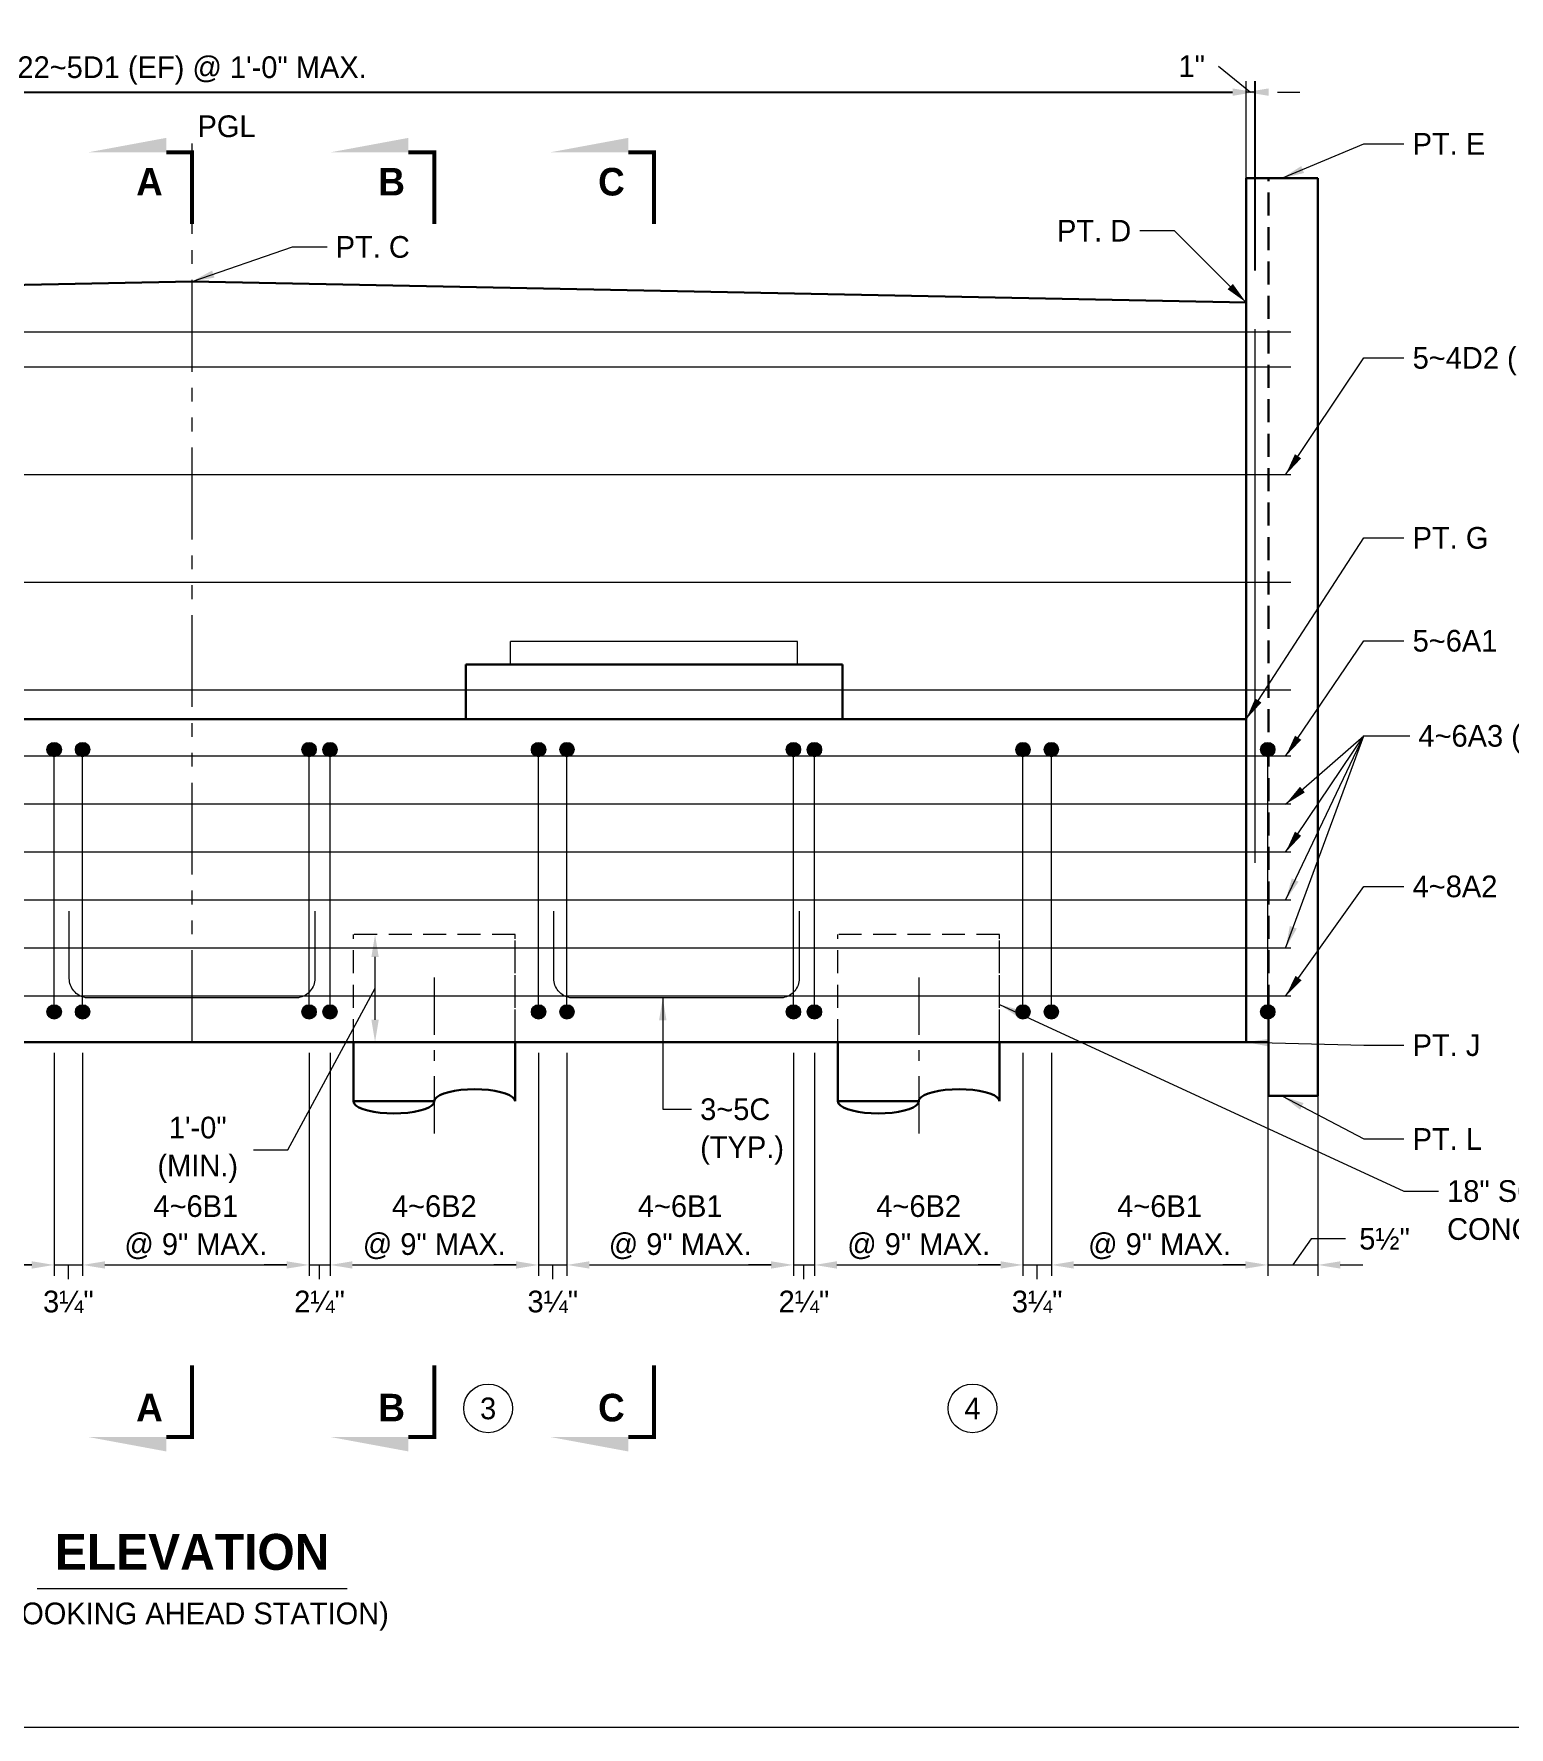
# Model space of a CAD drawing. Extents: x -1 to 861, y -26 to 2.
# Drawn here: x 672.34 to 686.04, y -25.67 to -9.93 of the extents above; entities that cross this region are included whole.
import ezdxf
from ezdxf.enums import TextEntityAlignment as Align

# ---------------------------------------------------------------- set-up
doc = ezdxf.new("R2010")
doc.units = 21
doc.header["$MEASUREMENT"] = 0
for name, pattern in [('DGN2', [0.12, 0.08, -0.04]), ('DGN4', [0.336, 0.2, -0.053, 0.03, -0.053]), ('DGN6', [0.584, 0.32, -0.056, 0.048, -0.056, 0.048, -0.056])]:
    doc.linetypes.add(name, pattern=pattern)
for name, color, linetype, lineweight in [('BaseLineSurveyPGL', 1, 'DGN6', 9), ('BearingPadMisc', 5, 'Continuous', 15), ('Border', 7, 'Continuous', 15), ('CL_Minor', 7, 'DGN4', 9), ('Dimension', 7, 'Continuous', 9), ('Leader', 7, 'Continuous', 9), ('PileConc', 3, 'Continuous', 30), ('PileConc_h', 3, 'DGN2', 20), ('Rebar', 2, 'Continuous', 15), ('SubStrConc', 3, 'Continuous', 30), ('SubStrConc2', 3, 'Continuous', 30), ('SubStrConc2_h', 3, 'DGN2', 30), ('Symbols', 7, 'Continuous', 15), ('TextStructures', 7, 'Continuous', 9)]:
    doc.layers.add(name, color=color, linetype=linetype, lineweight=lineweight)
doc.styles.add('FDOT Bold (Large)', font='FDOTBold.ttf')
doc.styles.add('FDOT Structures', font='FDOT.ttf')
doc.styles.add('FDOT Structures Annotation', font='FDOT.ttf')
doc.styles.add('FDOT Structures Views_SectionArrow', font='FDOTBold.ttf')
doc.dimstyles.new('FDOT Structures Note-Arrow 3-8', dxfattribs={"dimtxt": 0.2016, "dimasz": 0.208267, "dimexe": 0.1008, "dimexo": 0.1008, "dimgap": 0.1008, "dimtad": 1, "dimdec": 3, "dimlfac": 12, "dimzin": 15, "dimlunit": 4, "dimtxsty": 'FDOT Structures Annotation', "dimcen": 2.5, "dimclrd": 256, "dimclre": 256, "dimclrt": 256, "dimazin": 3, "dimtfac": 0.7, "dimtmove": 0, "dimatfit": 1, "dimtfill": 1, "dimfrac": 1, "dimlwd": -1, "dimlwe": -1})

# ---------------------------------------------------------------- blocks, each defined once
blk = doc.blocks.new('_CLOSEDFILLED')
at = {"layer": 'Dimension'}
blk.add_solid([(-1, 0.164), (0, 0), (-1, -0.164)], dxfattribs=at)
blk = doc.blocks.new('*D344')
at = {"layer": 'Dimension'}
for p, q in [((670.589, -19.402), (670.589, -21.472)), ((672.526, -19.402), (672.526, -21.472)), ((670.797, -21.372), (672.318, -21.372))]:
    blk.add_line(p, q, dxfattribs=at)
at = {"layer": 'Dimension', "xscale": 0.20826666666666666, "yscale": 0.20826666666666666, "rotation": 180}
blk.add_blockref('_CLOSEDFILLED', (670.589, -21.372), dxfattribs=at)
at = {"layer": 'Dimension', "xscale": 0.20826666666666666, "yscale": 0.20826666666666666}
blk.add_blockref('_CLOSEDFILLED', (672.526, -21.372), dxfattribs=at)
blk = doc.blocks.new('*D345')
at = {"layer": 'Dimension'}
for p, q in [((672.526, -19.402), (672.526, -21.472)), ((672.79, -19.402), (672.79, -21.472)), ((672.318, -21.372), (672.109, -21.372)), ((672.526, -21.372), (672.79, -21.372)), ((672.998, -21.372), (673.206, -21.372))]:
    blk.add_line(p, q, dxfattribs=at)
at = {"layer": 'Dimension', "xscale": 0.20826666666666666, "yscale": 0.20826666666666666}
blk.add_blockref('_CLOSEDFILLED', (672.526, -21.372), dxfattribs=at)
at = {"layer": 'Dimension', "xscale": 0.20826666666666666, "yscale": 0.20826666666666666, "rotation": 180}
blk.add_blockref('_CLOSEDFILLED', (672.79, -21.372), dxfattribs=at)
blk = doc.blocks.new('*D346')
at = {"layer": 'Dimension'}
for p, q in [((672.79, -19.402), (672.79, -21.472)), ((674.894, -19.402), (674.894, -21.472)), ((672.998, -21.372), (674.686, -21.372))]:
    blk.add_line(p, q, dxfattribs=at)
at = {"layer": 'Dimension', "xscale": 0.20826666666666666, "yscale": 0.20826666666666666, "rotation": 180}
blk.add_blockref('_CLOSEDFILLED', (672.79, -21.372), dxfattribs=at)
at = {"layer": 'Dimension', "xscale": 0.20826666666666666, "yscale": 0.20826666666666666}
blk.add_blockref('_CLOSEDFILLED', (674.894, -21.372), dxfattribs=at)
blk = doc.blocks.new('*D347')
at = {"layer": 'Dimension'}
for p, q in [((674.894, -19.402), (674.894, -21.472)), ((675.089, -19.402), (675.089, -21.472)), ((674.686, -21.372), (674.477, -21.372)), ((674.894, -21.372), (675.089, -21.372)), ((675.297, -21.372), (675.505, -21.372))]:
    blk.add_line(p, q, dxfattribs=at)
at = {"layer": 'Dimension', "xscale": 0.20826666666666666, "yscale": 0.20826666666666666}
blk.add_blockref('_CLOSEDFILLED', (674.894, -21.372), dxfattribs=at)
at = {"layer": 'Dimension', "xscale": 0.20826666666666666, "yscale": 0.20826666666666666, "rotation": 180}
blk.add_blockref('_CLOSEDFILLED', (675.089, -21.372), dxfattribs=at)
blk = doc.blocks.new('*D348')
at = {"layer": 'Dimension'}
for p, q in [((675.089, -19.402), (675.089, -21.472)), ((677.026, -19.402), (677.026, -21.472)), ((675.297, -21.372), (676.818, -21.372))]:
    blk.add_line(p, q, dxfattribs=at)
at = {"layer": 'Dimension', "xscale": 0.20826666666666666, "yscale": 0.20826666666666666, "rotation": 180}
blk.add_blockref('_CLOSEDFILLED', (675.089, -21.372), dxfattribs=at)
at = {"layer": 'Dimension', "xscale": 0.20826666666666666, "yscale": 0.20826666666666666}
blk.add_blockref('_CLOSEDFILLED', (677.026, -21.372), dxfattribs=at)
blk = doc.blocks.new('*D349')
at = {"layer": 'Dimension'}
for p, q in [((677.026, -19.402), (677.026, -21.472)), ((677.29, -19.402), (677.29, -21.472)), ((676.818, -21.372), (676.609, -21.372)), ((677.026, -21.372), (677.29, -21.372)), ((677.498, -21.372), (677.706, -21.372))]:
    blk.add_line(p, q, dxfattribs=at)
at = {"layer": 'Dimension', "xscale": 0.20826666666666666, "yscale": 0.20826666666666666}
blk.add_blockref('_CLOSEDFILLED', (677.026, -21.372), dxfattribs=at)
at = {"layer": 'Dimension', "xscale": 0.20826666666666666, "yscale": 0.20826666666666666, "rotation": 180}
blk.add_blockref('_CLOSEDFILLED', (677.29, -21.372), dxfattribs=at)
blk = doc.blocks.new('*D350')
at = {"layer": 'Dimension'}
for p, q in [((677.29, -19.402), (677.29, -21.472)), ((679.394, -19.402), (679.394, -21.472)), ((677.498, -21.372), (679.186, -21.372))]:
    blk.add_line(p, q, dxfattribs=at)
at = {"layer": 'Dimension', "xscale": 0.20826666666666666, "yscale": 0.20826666666666666, "rotation": 180}
blk.add_blockref('_CLOSEDFILLED', (677.29, -21.372), dxfattribs=at)
at = {"layer": 'Dimension', "xscale": 0.20826666666666666, "yscale": 0.20826666666666666}
blk.add_blockref('_CLOSEDFILLED', (679.394, -21.372), dxfattribs=at)
blk = doc.blocks.new('*D351')
at = {"layer": 'Dimension'}
for p, q in [((679.394, -19.402), (679.394, -21.472)), ((679.589, -19.402), (679.589, -21.472)), ((679.186, -21.372), (678.977, -21.372)), ((679.394, -21.372), (679.589, -21.372)), ((679.797, -21.372), (680.005, -21.372))]:
    blk.add_line(p, q, dxfattribs=at)
at = {"layer": 'Dimension', "xscale": 0.20826666666666666, "yscale": 0.20826666666666666}
blk.add_blockref('_CLOSEDFILLED', (679.394, -21.372), dxfattribs=at)
at = {"layer": 'Dimension', "xscale": 0.20826666666666666, "yscale": 0.20826666666666666, "rotation": 180}
blk.add_blockref('_CLOSEDFILLED', (679.589, -21.372), dxfattribs=at)
blk = doc.blocks.new('*D352')
at = {"layer": 'Dimension'}
for p, q in [((679.589, -19.402), (679.589, -21.472)), ((681.526, -19.402), (681.526, -21.472)), ((679.797, -21.372), (681.318, -21.372))]:
    blk.add_line(p, q, dxfattribs=at)
at = {"layer": 'Dimension', "xscale": 0.20826666666666666, "yscale": 0.20826666666666666, "rotation": 180}
blk.add_blockref('_CLOSEDFILLED', (679.589, -21.372), dxfattribs=at)
at = {"layer": 'Dimension', "xscale": 0.20826666666666666, "yscale": 0.20826666666666666}
blk.add_blockref('_CLOSEDFILLED', (681.526, -21.372), dxfattribs=at)
blk = doc.blocks.new('*D353')
at = {"layer": 'Dimension'}
for p, q in [((681.526, -19.402), (681.526, -21.472)), ((681.79, -19.402), (681.79, -21.472)), ((681.318, -21.372), (681.109, -21.372)), ((681.526, -21.372), (681.79, -21.372)), ((681.998, -21.372), (682.206, -21.372))]:
    blk.add_line(p, q, dxfattribs=at)
at = {"layer": 'Dimension', "xscale": 0.20826666666666666, "yscale": 0.20826666666666666}
blk.add_blockref('_CLOSEDFILLED', (681.526, -21.372), dxfattribs=at)
at = {"layer": 'Dimension', "xscale": 0.20826666666666666, "yscale": 0.20826666666666666, "rotation": 180}
blk.add_blockref('_CLOSEDFILLED', (681.79, -21.372), dxfattribs=at)
blk = doc.blocks.new('*D354')
at = {"layer": 'Dimension'}
for p, q in [((681.79, -19.402), (681.79, -21.472)), ((683.8, -19.402), (683.8, -21.472)), ((681.998, -21.372), (683.592, -21.372))]:
    blk.add_line(p, q, dxfattribs=at)
at = {"layer": 'Dimension', "xscale": 0.20826666666666666, "yscale": 0.20826666666666666, "rotation": 180}
blk.add_blockref('_CLOSEDFILLED', (681.79, -21.372), dxfattribs=at)
at = {"layer": 'Dimension', "xscale": 0.20826666666666666, "yscale": 0.20826666666666666}
blk.add_blockref('_CLOSEDFILLED', (683.8, -21.372), dxfattribs=at)
blk = doc.blocks.new('*D355')
at = {"layer": 'Dimension'}
for p, q in [((683.8, -19.402), (683.8, -21.472)), ((684.266, -19.402), (684.266, -21.472)), ((683.592, -21.372), (683.384, -21.372)), ((683.8, -21.372), (684.266, -21.372)), ((684.474, -21.372), (684.682, -21.372))]:
    blk.add_line(p, q, dxfattribs=at)
at = {"layer": 'Dimension', "xscale": 0.20826666666666666, "yscale": 0.20826666666666666}
blk.add_blockref('_CLOSEDFILLED', (683.8, -21.372), dxfattribs=at)
at = {"layer": 'Dimension', "xscale": 0.20826666666666666, "yscale": 0.20826666666666666, "rotation": 180}
blk.add_blockref('_CLOSEDFILLED', (684.266, -21.372), dxfattribs=at)
blk = doc.blocks.new('*D358')
at = {"layer": 'Dimension'}
for p, q in [((683.599, -12.132), (683.599, -10.373)), ((683.682, -12.132), (683.682, -10.373)), ((683.391, -10.474), (683.182, -10.474)), ((683.682, -10.474), (683.599, -10.474)), ((683.891, -10.474), (684.099, -10.474))]:
    blk.add_line(p, q, dxfattribs=at)
at = {"layer": 'Dimension', "xscale": 0.20826666666666666, "yscale": 0.20826666666666666}
blk.add_blockref('_CLOSEDFILLED', (683.682, -10.474), dxfattribs=at)
at = {"layer": 'Dimension', "xscale": 0.20826666666666666, "yscale": 0.20826666666666666, "rotation": 180}
blk.add_blockref('_CLOSEDFILLED', (683.599, -10.474), dxfattribs=at)
blk = doc.blocks.new('*D359')
at = {"layer": 'Dimension'}
blk.add_line((675.507, -19.093), (675.507, -18.51), dxfattribs=at)
at = {"layer": 'Dimension', "xscale": 0.20826666666666666, "yscale": 0.20826666666666666}
for p, rotation in [((675.507, -18.302), 90), ((675.507, -19.302), -90.00000000000001)]:
    blk.add_blockref('_CLOSEDFILLED', p, dxfattribs=dict(at, rotation=rotation))

msp = doc.modelspace()

# ---------------------------------------------------------------- hatches: boundary and pattern name
at = {"layer": 'Rebar'}
h = msp.add_hatch(color=256, dxfattribs=at)
h.dxf.hatch_style = 1
edge = h.paths.add_edge_path()
edge.add_arc((672.526011, -16.582821), 0.066667, 0, 360)
h = msp.add_hatch(color=256, dxfattribs=at)
h.dxf.hatch_style = 1
edge = h.paths.add_edge_path()
edge.add_arc((672.78985, -16.582583), 0.066667, 0, 360)
h = msp.add_hatch(color=256, dxfattribs=at)
h.dxf.hatch_style = 1
edge = h.paths.add_edge_path()
edge.add_arc((674.894017, -16.582583), 0.066667, 0, 360)
h = msp.add_hatch(color=256, dxfattribs=at)
h.dxf.hatch_style = 1
edge = h.paths.add_edge_path()
edge.add_arc((675.088511, -16.582821), 0.066667, 0, 360)
h = msp.add_hatch(color=256, dxfattribs=at)
h.dxf.hatch_style = 1
edge = h.paths.add_edge_path()
edge.add_arc((677.026011, -16.582821), 0.066667, 0, 360)
h = msp.add_hatch(color=256, dxfattribs=at)
h.dxf.hatch_style = 1
edge = h.paths.add_edge_path()
edge.add_arc((677.28985, -16.582583), 0.066667, 0, 360)
h = msp.add_hatch(color=256, dxfattribs=at)
h.dxf.hatch_style = 1
edge = h.paths.add_edge_path()
edge.add_arc((679.394017, -16.582583), 0.066667, 0, 360)
h = msp.add_hatch(color=256, dxfattribs=at)
h.dxf.hatch_style = 1
edge = h.paths.add_edge_path()
edge.add_arc((679.588511, -16.582821), 0.066667, 0, 360)
h = msp.add_hatch(color=256, dxfattribs=at)
h.dxf.hatch_style = 1
edge = h.paths.add_edge_path()
edge.add_arc((681.526011, -16.582821), 0.066667, 0, 360)
h = msp.add_hatch(color=256, dxfattribs=at)
h.dxf.hatch_style = 1
edge = h.paths.add_edge_path()
edge.add_arc((681.78985, -16.582583), 0.066667, 0, 360)
h = msp.add_hatch(color=256, dxfattribs=at)
h.dxf.hatch_style = 1
edge = h.paths.add_edge_path()
edge.add_arc((683.800267, -16.582583), 0.066667, 0, 360)
h = msp.add_hatch(color=256, dxfattribs=at)
h.dxf.hatch_style = 1
edge = h.paths.add_edge_path()
edge.add_arc((672.526011, -19.020321), 0.066667, 0, 360)
h = msp.add_hatch(color=256, dxfattribs=at)
h.dxf.hatch_style = 1
edge = h.paths.add_edge_path()
edge.add_arc((672.78985, -19.020321), 0.066667, 0, 360)
h = msp.add_hatch(color=256, dxfattribs=at)
h.dxf.hatch_style = 1
edge = h.paths.add_edge_path()
edge.add_arc((674.894017, -19.020321), 0.066667, 0, 360)
h = msp.add_hatch(color=256, dxfattribs=at)
h.dxf.hatch_style = 1
edge = h.paths.add_edge_path()
edge.add_arc((675.088511, -19.020321), 0.066667, 0, 360)
h = msp.add_hatch(color=256, dxfattribs=at)
h.dxf.hatch_style = 1
edge = h.paths.add_edge_path()
edge.add_arc((677.026011, -19.020321), 0.066667, 0, 360)
h = msp.add_hatch(color=256, dxfattribs=at)
h.dxf.hatch_style = 1
edge = h.paths.add_edge_path()
edge.add_arc((677.28985, -19.020321), 0.066667, 0, 360)
h = msp.add_hatch(color=256, dxfattribs=at)
h.dxf.hatch_style = 1
edge = h.paths.add_edge_path()
edge.add_arc((679.394017, -19.020321), 0.066667, 0, 360)
h = msp.add_hatch(color=256, dxfattribs=at)
h.dxf.hatch_style = 1
edge = h.paths.add_edge_path()
edge.add_arc((679.588511, -19.020321), 0.066667, 0, 360)
h = msp.add_hatch(color=256, dxfattribs=at)
h.dxf.hatch_style = 1
edge = h.paths.add_edge_path()
edge.add_arc((681.526011, -19.020321), 0.066667, 0, 360)
h = msp.add_hatch(color=256, dxfattribs=at)
h.dxf.hatch_style = 1
edge = h.paths.add_edge_path()
edge.add_arc((681.78985, -19.020321), 0.066667, 0, 360)
h = msp.add_hatch(color=256, dxfattribs=at)
h.dxf.hatch_style = 1
edge = h.paths.add_edge_path()
edge.add_arc((683.800267, -19.020321), 0.066667, 0, 360)

# ---------------------------------------------------------------- linework, layer by layer
at = {"layer": 'BaseLineSurveyPGL', "ltscale": 2.666667}
msp.add_line((673.807287, -19.301571), (673.807287, -10.95243), dxfattribs=at)
at = {"layer": 'BearingPadMisc'}
for points in [[(676.765634, -15.577775), (676.765617, -15.577775)], [(676.765617, -15.791316), (676.765617, -15.577775)], [(676.765634, -15.577775), (676.765617, -15.577775)], [(679.432301, -15.577775), (676.765634, -15.577775)], [(676.765634, -15.791316), (676.765634, -15.577775)], [(679.432301, -15.791316), (679.432301, -15.577775)]]:
    msp.add_lwpolyline(points, dxfattribs=at)
at = {"layer": 'CL_Minor', "ltscale": 2.666667}
for p, q in [((676.057286, -18.701571), (676.057286, -20.171571)), ((680.557286, -18.701571), (680.557286, -20.171571))]:
    msp.add_line(p, q, dxfattribs=at)
at = {"layer": 'Dimension'}
for points in [[(674.377911, -20.302115), (674.697911, -20.302115), (675.507286, -18.801571)], [(684.523042, -21.129651), (684.203042, -21.129651), (684.032961, -21.371571)], [(672.65793, -21.502611), (672.65793, -21.371571)], [(674.991264, -21.502611), (674.991264, -21.371571)], [(677.15793, -21.502611), (677.15793, -21.371571)], [(679.491264, -21.502611), (679.491264, -21.371571)], [(681.65793, -21.502611), (681.65793, -21.371571)]]:
    msp.add_lwpolyline(points, dxfattribs=at)
at = {"layer": 'Leader'}
for p, q in [((683.965591, -18.429776), (684.692322, -16.455314)), ((683.965591, -17.983779), (684.692322, -16.455314)), ((683.965591, -17.537783), (684.692322, -16.455314)), ((683.965591, -17.091786), (684.692322, -16.455314)), ((684.692322, -16.455314), (685.118989, -16.455314))]:
    msp.add_line(p, q, dxfattribs=at)
for points in [[(683.932286, -11.27422), (684.692322, -10.95422), (685.065656, -10.95422)], [(683.598938, -12.428263), (682.932271, -11.761597), (682.612271, -11.761597)], [(673.807287, -12.23243), (674.74062, -11.91243), (675.06062, -11.91243)], [(683.965598, -14.030738), (684.692322, -12.943217), (685.065656, -12.943217)], [(683.59899, -16.301571), (684.692322, -14.615613), (685.065656, -14.615613)], [(683.965594, -16.645789), (684.692322, -15.571791), (685.065656, -15.571791)], [(683.965592, -18.875773), (684.692322, -17.854257), (685.065656, -17.854257)], [(678.179921, -18.891398), (678.179921, -19.925171), (678.446588, -19.925171)], [(681.307302, -18.951571), (685.065656, -20.685411), (685.385656, -20.685411)], [(683.59899, -19.301571), (684.692322, -19.329366), (685.065656, -19.329366)], [(683.932286, -19.801571), (684.692322, -20.201571), (685.065656, -20.201571)]]:
    msp.add_lwpolyline(points, dxfattribs=at)
for points in [[(683.932286, -11.27422), (684.110764, -11.161413), (684.137703, -11.225395)], [(673.807287, -12.23243), (673.993038, -12.132049), (674.015553, -12.197719)], [(683.598938, -12.428263), (683.427126, -12.305541), (683.476215, -12.256452)], [(683.965598, -14.030738), (684.052451, -13.83829), (684.110172, -13.876861)], [(683.59899, -16.301571), (683.683184, -16.107945), (683.741431, -16.145717)], [(683.965594, -16.645789), (684.053561, -16.453848), (684.111058, -16.492753)], [(683.965591, -17.091786), (684.099396, -16.928458), (684.145134, -16.980683)], [(683.965591, -17.537783), (684.052859, -17.345523), (684.110497, -17.384219)], [(683.965591, -17.983779), (684.023672, -17.780786), (684.086368, -17.810595)], [(683.965591, -18.429776), (684.004954, -18.222338), (684.070103, -18.246318)], [(683.965592, -18.875773), (684.058039, -18.685948), (684.114606, -18.726192)], [(678.179921, -18.891398), (678.214632, -19.099665), (678.14521, -19.099665)], [(681.307302, -18.951571), (681.510955, -19.007296), (681.481874, -19.070333)], [(683.59899, -19.301571), (683.808071, -19.272164), (683.806307, -19.341564)], [(683.932286, -19.801571), (684.132753, -19.86785), (684.100421, -19.929284)]]:
    msp.add_solid(points, dxfattribs=at)
at = {"layer": 'PileConc'}
for points in [[(675.307272, -19.851571), (675.307272, -19.301571)], [(675.307302, -19.851571), (675.307302, -19.301571)], [(676.807302, -19.851571), (676.807302, -19.301571)], [(679.807272, -19.851571), (679.807272, -19.301571)], [(679.807302, -19.851571), (679.807302, -19.301571)], [(681.307302, -19.851571), (681.307302, -19.301571)], [(676.057286, -19.851571), (676.051589, -19.871107), (676.03467, -19.890049), (676.007045, -19.907822), (675.969551, -19.923886), (675.923329, -19.937753), (675.869782, -19.949001), (675.810539, -19.957289), (675.747398, -19.962364), (675.682278, -19.964074), (675.617159, -19.962364), (675.554018, -19.957289), (675.494775, -19.949001), (675.441228, -19.937753), (675.395006, -19.923886), (675.357512, -19.907822), (675.329886, -19.890049), (675.312968, -19.871107), (675.307271, -19.851571), (676.057286, -19.851571), (676.062983, -19.832035), (676.079902, -19.813093), (676.107528, -19.79532), (676.145021, -19.779256), (676.191244, -19.765389), (676.24479, -19.754141), (676.304034, -19.745854), (676.367175, -19.740778), (676.432294, -19.739069), (676.497413, -19.740778), (676.560554, -19.745854), (676.619798, -19.754141), (676.673344, -19.765389), (676.719567, -19.779256), (676.75706, -19.79532), (676.784686, -19.813093), (676.801604, -19.832035), (676.807302, -19.851571)], [(680.557286, -19.851571), (680.551589, -19.871107), (680.53467, -19.890049), (680.507045, -19.907822), (680.469551, -19.923886), (680.423329, -19.937753), (680.369782, -19.949001), (680.310539, -19.957289), (680.247398, -19.962364), (680.182278, -19.964074), (680.117159, -19.962364), (680.054018, -19.957289), (679.994775, -19.949001), (679.941228, -19.937753), (679.895006, -19.923886), (679.857512, -19.907822), (679.829886, -19.890049), (679.812968, -19.871107), (679.807271, -19.851571), (680.557286, -19.851571), (680.562983, -19.832035), (680.579902, -19.813093), (680.607528, -19.79532), (680.645021, -19.779256), (680.691244, -19.765389), (680.74479, -19.754141), (680.804034, -19.745854), (680.867175, -19.740778), (680.932294, -19.739069), (680.997413, -19.740778), (681.060554, -19.745854), (681.119798, -19.754141), (681.173344, -19.765389), (681.219567, -19.779256), (681.25706, -19.79532), (681.284686, -19.813093), (681.301604, -19.832035), (681.307302, -19.851571)]]:
    msp.add_lwpolyline(points, dxfattribs=at)
at = {"layer": 'PileConc_h', "ltscale": 2.666667}
for points in [[(676.807272, -18.301571), (675.307272, -18.301571)], [(675.307272, -19.301571), (675.307272, -18.301571)], [(676.807272, -18.301571), (675.307272, -18.301571)], [(675.307272, -19.301571), (675.307272, -18.301571)], [(675.307302, -19.301571), (675.307302, -18.301571)], [(676.807302, -18.301571), (675.307302, -18.301571)], [(676.807302, -18.301571), (675.307302, -18.301571)], [(675.307302, -19.301571), (675.307302, -18.301571)], [(676.807272, -19.301571), (676.807272, -18.301571)], [(676.807272, -19.851571), (676.807272, -18.301571)], [(676.807302, -19.301571), (676.807302, -18.301571)], [(676.807302, -19.301571), (676.807302, -18.301571)], [(681.307272, -18.301571), (679.807272, -18.301571)], [(679.807272, -19.301571), (679.807272, -18.301571)], [(681.307272, -18.301571), (679.807272, -18.301571)], [(679.807272, -19.301571), (679.807272, -18.301571)], [(679.807302, -19.301571), (679.807302, -18.301571)], [(681.307302, -18.301571), (679.807302, -18.301571)], [(681.307302, -18.301571), (679.807302, -18.301571)], [(679.807302, -19.301571), (679.807302, -18.301571)], [(681.307272, -19.301571), (681.307272, -18.301571)], [(681.307272, -19.851571), (681.307272, -18.301571)], [(681.307302, -19.301571), (681.307302, -18.301571)], [(681.307302, -19.301571), (681.307302, -18.301571)]]:
    msp.add_lwpolyline(points, dxfattribs=at)
at = {"layer": 'Rebar'}
for p, q in [((672.526011, -19.020321), (672.526011, -16.582821)), ((672.78985, -19.020321), (672.78985, -16.582583)), ((674.894017, -19.020321), (674.894017, -16.582583)), ((675.088511, -19.020321), (675.088511, -16.582821)), ((677.026011, -19.020321), (677.026011, -16.582821)), ((677.28985, -19.020321), (677.28985, -16.582583)), ((679.394017, -19.020321), (679.394017, -16.582583)), ((679.588511, -19.020321), (679.588511, -16.582821)), ((681.526011, -19.020321), (681.526011, -16.582821)), ((681.78985, -19.020321), (681.78985, -16.582583)), ((683.800267, -19.020321), (683.800267, -16.582583))]:
    msp.add_line(p, q, dxfattribs=at)
for points in [[(684.015598, -12.704096), (663.598931, -12.704096)], [(683.682266, -17.634904), (683.682266, -12.678006)], [(684.015598, -13.030738), (663.598931, -13.030738)], [(684.015598, -14.030738), (663.598931, -14.030738)], [(684.015598, -15.030738), (663.598931, -15.030738)], [(684.015598, -16.030738), (663.598931, -16.030738)], [(684.015594, -16.645789), (663.598928, -16.645789)], [(684.015591, -17.091786), (663.598924, -17.091786)], [(684.015591, -17.537783), (663.598924, -17.537783)], [(684.015591, -17.983779), (663.598924, -17.983779)], [(674.947902, -18.084106), (674.947902, -18.709106), (674.947209, -18.724994), (674.945133, -18.740761), (674.941691, -18.756287), (674.936909, -18.771454), (674.930823, -18.786146), (674.92348, -18.800252), (674.914936, -18.813665), (674.905254, -18.826281), (674.894511, -18.838006), (674.882786, -18.84875), (674.870169, -18.858431), (674.856757, -18.866976), (674.842651, -18.874319), (674.827958, -18.880405), (674.812791, -18.885187), (674.797265, -18.888629), (674.781498, -18.890705), (674.765611, -18.891398), (672.848944, -18.891398), (672.833056, -18.890705), (672.817289, -18.888629), (672.801763, -18.885187), (672.786596, -18.880405), (672.771904, -18.874319), (672.757798, -18.866976), (672.744385, -18.858431), (672.731769, -18.84875), (672.720044, -18.838006), (672.7093, -18.826281), (672.699619, -18.813665), (672.691074, -18.800252), (672.683731, -18.786146), (672.677645, -18.771454), (672.672863, -18.756287), (672.669421, -18.740761), (672.667345, -18.724994), (672.666652, -18.709106), (672.666652, -18.084106)], [(679.447902, -18.084106), (679.447902, -18.709106), (679.447209, -18.724994), (679.445133, -18.740761), (679.441691, -18.756287), (679.436909, -18.771454), (679.430823, -18.786146), (679.42348, -18.800252), (679.414936, -18.813665), (679.405254, -18.826281), (679.394511, -18.838006), (679.382786, -18.84875), (679.370169, -18.858431), (679.356757, -18.866976), (679.342651, -18.874319), (679.327958, -18.880405), (679.312791, -18.885187), (679.297265, -18.888629), (679.281498, -18.890705), (679.265611, -18.891398), (677.348944, -18.891398), (677.333056, -18.890705), (677.317289, -18.888629), (677.301763, -18.885187), (677.286596, -18.880405), (677.271904, -18.874319), (677.257798, -18.866976), (677.244385, -18.858431), (677.231769, -18.84875), (677.220044, -18.838006), (677.2093, -18.826281), (677.199619, -18.813665), (677.191074, -18.800252), (677.183731, -18.786146), (677.177645, -18.771454), (677.172863, -18.756287), (677.169421, -18.740761), (677.167345, -18.724994), (677.166652, -18.709106), (677.166652, -18.084106)], [(684.015591, -18.429776), (663.598924, -18.429776)], [(684.015592, -18.875773), (663.598925, -18.875773)]]:
    msp.add_lwpolyline(points, dxfattribs=at)
for centre in [(672.526011, -16.582821), (672.78985, -16.582583), (674.894017, -16.582583), (675.088511, -16.582821), (677.026011, -16.582821), (677.28985, -16.582583), (679.394017, -16.582583), (679.588511, -16.582821), (681.526011, -16.582821), (681.78985, -16.582583), (683.800267, -16.582583), (672.526011, -19.020321), (672.78985, -19.020321), (674.894017, -19.020321), (675.088511, -19.020321), (677.026011, -19.020321), (677.28985, -19.020321), (679.394017, -19.020321), (679.588511, -19.020321), (681.526011, -19.020321), (681.78985, -19.020321), (683.800267, -19.020321)]:
    msp.add_circle(centre, 0.066667, dxfattribs=at)
at = {"layer": 'SubStrConc'}
for points in [[(664.015656, -12.428262), (673.807272, -12.23243)], [(664.015656, -12.428262), (673.807251, -12.23243)], [(673.807272, -12.23243), (673.807251, -12.23243)], [(673.807251, -12.23243), (673.807261, -12.23243)], [(673.807272, -12.23243), (683.598938, -12.428263)], [(683.598938, -12.428263), (683.598938, -16.301571)], [(683.59899, -16.301571), (664.015656, -16.301571)], [(683.59899, -19.301571), (683.59899, -16.301571)], [(683.59899, -19.301571), (664.015656, -19.301571)]]:
    msp.add_lwpolyline(points, dxfattribs=at)
at = {"layer": 'SubStrConc2'}
for points in [[(683.59899, -11.27422), (683.598918, -11.27422)], [(683.598918, -12.428263), (683.598918, -11.27422)], [(683.59899, -11.27422), (683.598918, -11.27422)], [(683.59899, -19.301571), (683.59899, -11.27422)], [(684.265656, -11.27422), (683.59899, -11.27422)], [(684.265656, -19.801571), (684.265656, -11.27422)], [(676.34899, -15.791316), (676.348938, -15.791316)], [(676.348938, -16.301571), (676.348938, -15.791316)], [(676.34899, -15.791316), (676.348938, -15.791316)], [(679.84899, -15.791316), (676.34899, -15.791316)], [(676.34899, -16.301571), (676.34899, -15.791316)], [(679.84899, -16.301571), (679.84899, -15.791316)], [(679.84899, -16.301571), (676.34899, -16.301571)], [(683.807323, -19.301571), (683.59899, -19.301571)], [(683.807241, -19.801571), (683.807241, -19.301571)], [(683.807323, -19.801571), (683.807323, -19.301571)], [(683.807323, -19.801571), (683.807241, -19.801571)], [(683.807323, -19.801571), (683.807241, -19.801571)], [(684.265656, -19.801571), (683.807323, -19.801571)]]:
    msp.add_lwpolyline(points, dxfattribs=at)
at = {"layer": 'SubStrConc2_h', "ltscale": 2.666667}
for points in [[(683.807241, -19.301571), (683.807241, -11.27422)], [(683.807251, -19.301571), (683.807251, -11.27422)]]:
    msp.add_lwpolyline(points, dxfattribs=at)
at = {"layer": 'Symbols', "const_width": 0.037333}
for points in [[(673.807287, -22.304905), (673.807287, -22.971571), (673.567287, -22.971571)], [(676.057287, -22.304905), (676.057287, -22.971571), (675.817287, -22.971571)], [(678.098964, -22.304905), (678.098964, -22.971571), (677.858964, -22.971571)]]:
    msp.add_lwpolyline(points, dxfattribs=at)
at = {"layer": 'Symbols'}
for centre in [(676.557286, -22.704905), (681.057286, -22.704905)]:
    msp.add_circle(centre, 0.226667, dxfattribs=at)
for points in [[(673.567287, -22.971571), (672.847287, -22.971571), (673.567287, -23.104905)], [(675.817287, -22.971571), (675.097287, -22.971571), (675.817287, -23.104905)], [(677.858964, -22.971571), (677.138964, -22.971571), (677.858964, -23.104905)]]:
    msp.add_solid(points, dxfattribs=at)
at = {"layer": 'TextStructures'}
msp.add_line((672.367556, -24.37824), (675.247018, -24.37824), dxfattribs=at)

# ---------------------------------------------------------------- texts
at = {"layer": 'Dimension', "char_height": 0.2016, "attachment_point": 5, "line_spacing_factor": 1.05, "style": 'FDOT Structures Annotation', "bg_fill": 3, "box_fill_scale": 1.1, "bg_fill_color": 0}
for s, insert in [('3¼"', (672.65793, -21.714291)), ('2¼"', (674.991264, -21.714291)), ('3¼"', (677.15793, -21.714291)), ('2¼"', (679.491264, -21.714291)), ('3¼"', (681.65793, -21.714291))]:
    msp.add_mtext(s, dxfattribs=dict(at, insert=insert))
at = {"layer": 'TextStructures', "style": 'FDOT Structures'}
msp.add_text('PGL', height=0.2016, dxfattribs=at).set_placement((673.857687, -10.95243), align=Align.BOTTOM_LEFT)
for s, p in [('PT. E', (685.146296, -10.95422)), ('PT. C', (675.14126, -11.91243)), ('5~4D2 (EF)', (685.146296, -12.943217)), ('PT. G', (685.146296, -14.615613)), ('5~6A1', (685.146296, -15.571791)), ('4~6A3 (EF)', (685.199629, -16.455314)), ('4~8A2', (685.146296, -17.854257)), ('PT. J', (685.146296, -19.329366)), ('PT. L', (685.146296, -20.201571))]:
    msp.add_text(s, height=0.2016, dxfattribs=at).set_placement(p, align=Align.MIDDLE_LEFT)
msp.add_text('PT. D', height=0.2016, dxfattribs=at).set_placement((682.531631, -11.761597), align=Align.MIDDLE_RIGHT)
at = {"layer": 'TextStructures'}
for s, height, style, p in [('A', 0.256, 'FDOT Structures Views_SectionArrow', (673.411287, -22.697438)), ('B', 0.256, 'FDOT Structures Views_SectionArrow', (675.661287, -22.697438)), ('3', 0.2016, 'FDOT Structures', (676.557286, -22.704905)), ('C', 0.256, 'FDOT Structures Views_SectionArrow', (677.702964, -22.697438)), ('4', 0.2016, 'FDOT Structures', (681.057286, -22.704905))]:
    msp.add_text(s, height=height, dxfattribs=dict(at, style=style)).set_placement(p, align=Align.MIDDLE_CENTER)
for s, height, style, p in [('ELEVATION', 0.333344, 'FDOT Bold (Large)', (673.807287, -24.304905)), ('(LOOKING AHEAD STATION)', 0.2016, 'FDOT Structures', (673.807287, -24.77136))]:
    msp.add_text(s, height=height, dxfattribs=dict(at, style=style)).set_placement(p, align=Align.BOTTOM_CENTER)
at = {"layer": 'TextStructures', "char_height": 0.2016, "attachment_point": 1, "line_spacing_factor": 1.05, "style": 'FDOT Structures'}
for s, insert in [('3~5C\\P(TYP.)', (678.527228, -19.824371)), ('18" SQUARE PRESTRESSED\\PCONCRETE PILE (TYP.)', (685.466296, -20.584611))]:
    msp.add_mtext(s, dxfattribs=dict(at, insert=insert))

# ---------------------------------------------------------------- dimensions: what is measured, and where the dimension line sits
at = {"layer": 'Dimension'}
dim = msp.add_linear_dim(base=(675.507286, -19.301571), p1=(675.507286, -19.301571), p2=(675.507286, -18.301571), angle=90, text=' ', dimstyle='FDOT Structures Note-Arrow 3-8', override={"dimtih": 1, "dimtoh": 1}, dxfattribs=at)
dim.commit()
dim.dimension.update_dxf_attribs({"geometry": '*D359', "text_midpoint": (675.507286, -18.801571)})
for base, p1, p2, picture, middle in [((670.588511, -21.371571), (670.588511, -19.301571), (672.526011, -19.301571), '*D344', (671.557261, -21.371571)), ((672.526011, -21.371571), (672.526011, -19.301571), (672.78985, -19.301571), '*D345', (672.65793, -21.371571)), ((672.78985, -21.371571), (672.78985, -19.301571), (674.894017, -19.301571), '*D346', (673.841934, -21.371571)), ((675.088511, -21.371571), (675.088511, -19.301571), (677.026011, -19.301571), '*D348', (676.057261, -21.371571)), ((677.28985, -21.371571), (677.28985, -19.301571), (679.394017, -19.301571), '*D350', (678.341934, -21.371571)), ((679.588511, -21.371571), (679.588511, -19.301571), (681.526011, -19.301571), '*D352', (680.557261, -21.371571)), ((681.78985, -21.371571), (681.78985, -19.301571), (683.800267, -19.301571), '*D354', (682.795059, -21.371571))]:
    dim = msp.add_linear_dim(base=base, p1=p1, p2=p2, text=' ', dimstyle='FDOT Structures Note-Arrow 3-8', dxfattribs=at)
    dim.commit()
    dim.dimension.update_dxf_attribs({"geometry": picture, "text_midpoint": middle})

# ---------------------------------------------------------------- next in the draw order: texts
at = {"layer": 'Dimension', "char_height": 0.2016, "attachment_point": 5, "line_spacing_factor": 1.05, "style": 'FDOT Structures Annotation', "bg_fill": 3, "box_fill_scale": 1.1, "bg_fill_color": 0}
for s, insert in [('1\'-0"\\P(MIN.)', (673.859799, -20.302115)), ('4~6B1\\P@ 9" MAX.', (673.841934, -21.021795))]:
    msp.add_mtext(s, dxfattribs=dict(at, insert=insert))

# ---------------------------------------------------------------- next in the draw order: dimensions: what is measured, and where the dimension line sits
at = {"layer": 'Dimension'}
msp.add_linear_dim(base=(663.932266, -10.47422), p1=(663.932266, -12.23243), p2=(683.682266, -12.23243), text='22~5D1 (EF) @ 1\'-0" MAX.', dimstyle='FDOT Structures Note-Arrow 3-8', dxfattribs=at).render()

# ---------------------------------------------------------------- next in the draw order: linework, layer by layer
msp.add_lwpolyline([(683.341551, -10.2323), (683.640602, -10.47422)], dxfattribs=at)
at = {"layer": 'Symbols', "const_width": 0.037333}
for points in [[(673.807287, -11.699097), (673.807287, -11.03243), (673.567287, -11.03243)], [(676.057287, -11.699097), (676.057287, -11.03243), (675.817287, -11.03243)], [(678.098964, -11.699097), (678.098964, -11.03243), (677.858964, -11.03243)]]:
    msp.add_lwpolyline(points, dxfattribs=at)
at = {"layer": 'Symbols'}
for points in [[(673.567287, -11.03243), (672.847287, -11.03243), (673.567287, -10.899097)], [(675.817287, -11.03243), (675.097287, -11.03243), (675.817287, -10.899097)], [(677.858964, -11.03243), (677.138964, -11.03243), (677.858964, -10.899097)]]:
    msp.add_solid(points, dxfattribs=at)

# ---------------------------------------------------------------- next in the draw order: texts
at = {"layer": 'TextStructures', "style": 'FDOT Structures Views_SectionArrow'}
for s, p in [('A', (673.411287, -11.306564)), ('B', (675.661287, -11.306564)), ('C', (677.702964, -11.306564))]:
    msp.add_text(s, height=0.256, dxfattribs=at).set_placement(p, align=Align.MIDDLE_CENTER)

# ---------------------------------------------------------------- next in the draw order: dimensions: what is measured, and where the dimension line sits
at = {"layer": 'Dimension'}
for base, p1, p2, picture, middle in [((683.682266, -10.47422), (683.682266, -12.23243), (683.598938, -12.23243), '*D358', (683.640602, -10.47422)), ((674.894017, -21.371571), (674.894017, -19.301571), (675.088511, -19.301571), '*D347', (674.991264, -21.371571))]:
    dim = msp.add_linear_dim(base=base, p1=p1, p2=p2, text=' ', dimstyle='FDOT Structures Note-Arrow 3-8', dxfattribs=at)
    dim.commit()
    dim.dimension.update_dxf_attribs({"geometry": picture, "text_midpoint": middle})

# ---------------------------------------------------------------- next in the draw order: texts
at = {"layer": 'Dimension', "char_height": 0.2016, "attachment_point": 5, "line_spacing_factor": 1.05, "style": 'FDOT Structures Annotation', "bg_fill": 3, "box_fill_scale": 1.1, "bg_fill_color": 0}
for s, insert in [('1"', (683.093986, -10.2323)), ('4~6B2\\P@ 9" MAX.', (676.057261, -21.021795))]:
    msp.add_mtext(s, dxfattribs=dict(at, insert=insert))

# ---------------------------------------------------------------- next in the draw order: dimensions: what is measured, and where the dimension line sits
at = {"layer": 'Dimension'}
dim = msp.add_linear_dim(base=(677.026011, -21.371571), p1=(677.026011, -19.301571), p2=(677.28985, -19.301571), text=' ', dimstyle='FDOT Structures Note-Arrow 3-8', dxfattribs=at)
dim.commit()
dim.dimension.update_dxf_attribs({"geometry": '*D349', "text_midpoint": (677.15793, -21.371571)})

# ---------------------------------------------------------------- next in the draw order: texts
at = {"layer": 'Dimension', "insert": (678.341934, -21.021795), "char_height": 0.2016, "attachment_point": 5, "line_spacing_factor": 1.05, "style": 'FDOT Structures Annotation', "bg_fill": 3, "box_fill_scale": 1.1, "bg_fill_color": 0}
msp.add_mtext('4~6B1\\P@ 9" MAX.', dxfattribs=at)

# ---------------------------------------------------------------- next in the draw order: dimensions: what is measured, and where the dimension line sits
at = {"layer": 'Dimension'}
dim = msp.add_linear_dim(base=(679.394017, -21.371571), p1=(679.394017, -19.301571), p2=(679.588511, -19.301571), text=' ', dimstyle='FDOT Structures Note-Arrow 3-8', dxfattribs=at)
dim.commit()
dim.dimension.update_dxf_attribs({"geometry": '*D351', "text_midpoint": (679.491264, -21.371571)})

# ---------------------------------------------------------------- next in the draw order: texts
at = {"layer": 'Dimension', "insert": (680.557261, -21.021795), "char_height": 0.2016, "attachment_point": 5, "line_spacing_factor": 1.05, "style": 'FDOT Structures Annotation', "bg_fill": 3, "box_fill_scale": 1.1, "bg_fill_color": 0}
msp.add_mtext('4~6B2\\P@ 9" MAX.', dxfattribs=at)

# ---------------------------------------------------------------- next in the draw order: dimensions: what is measured, and where the dimension line sits
at = {"layer": 'Dimension'}
dim = msp.add_linear_dim(base=(681.526011, -21.371571), p1=(681.526011, -19.301571), p2=(681.78985, -19.301571), text=' ', dimstyle='FDOT Structures Note-Arrow 3-8', dxfattribs=at)
dim.commit()
dim.dimension.update_dxf_attribs({"geometry": '*D353', "text_midpoint": (681.65793, -21.371571)})

# ---------------------------------------------------------------- next in the draw order: texts
at = {"layer": 'Dimension', "insert": (682.795059, -21.021795), "char_height": 0.2016, "attachment_point": 5, "line_spacing_factor": 1.05, "style": 'FDOT Structures Annotation', "bg_fill": 3, "box_fill_scale": 1.1, "bg_fill_color": 0}
msp.add_mtext('4~6B1\\P@ 9" MAX.', dxfattribs=at)

# ---------------------------------------------------------------- next in the draw order: dimensions: what is measured, and where the dimension line sits
at = {"layer": 'Dimension'}
dim = msp.add_linear_dim(base=(683.800267, -21.371571), p1=(683.800267, -19.301571), p2=(684.265656, -19.301571), text=' ', dimstyle='FDOT Structures Note-Arrow 3-8', dxfattribs=at)
dim.commit()
dim.dimension.update_dxf_attribs({"geometry": '*D355', "text_midpoint": (684.032961, -21.371571)})

# ---------------------------------------------------------------- next in the draw order: texts
at = {"layer": 'Dimension', "insert": (684.885217, -21.129651), "char_height": 0.2016, "attachment_point": 5, "line_spacing_factor": 1.05, "style": 'FDOT Structures Annotation', "bg_fill": 3, "box_fill_scale": 1.1, "bg_fill_color": 0}
msp.add_mtext('5½"', dxfattribs=at)

# ---------------------------------------------------------------- next in the draw order: linework, layer by layer
at = {"layer": 'Border'}
msp.add_lwpolyline([(659, -25.666667), (701.266667, -25.666667), (701.266667, 1), (659, 1)], close=True, dxfattribs=at)

doc.saveas('drawing.dxf')
